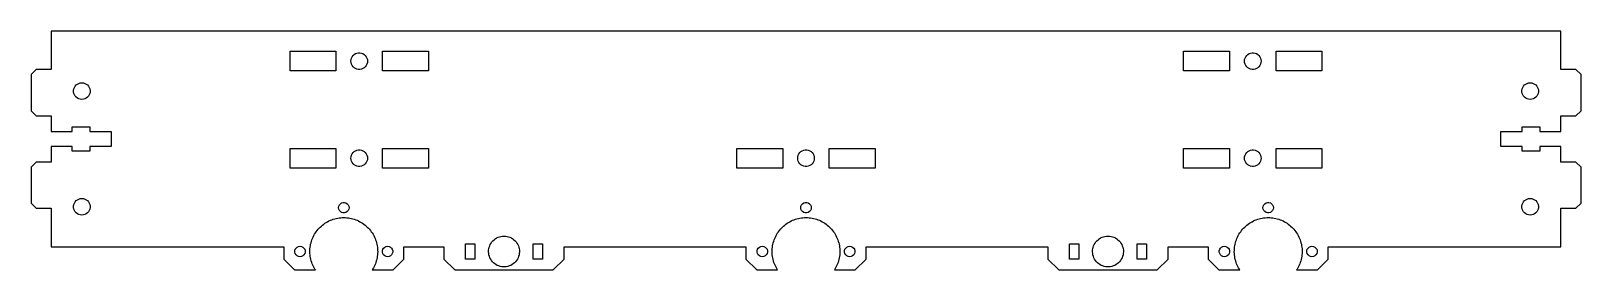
# Model space of a CAD drawing. Header units: metres. Extents: x -252 to 252, y -68 to 10.
import ezdxf

# ---------------------------------------------------------------- set-up
doc = ezdxf.new("R2010")
doc.units = ezdxf.units.M

msp = doc.modelspace()

# ---------------------------------------------------------------- linework, layer by layer
for p, q in [((245, 9.75), (-245, 9.75)), ((-245, 9.75), (-245, -2.75)), ((245, -2.75), (245, 9.75)), ((-167.45, -3.2), (-167.45, 3.2)), ((-167.45, 3.2), (-152.55, 3.2)), ((-152.55, 3.2), (-152.55, -3.2)), ((-147.7, 0), (-147.654, 0.49611)), ((-147.654, -0.49611), (-147.7, 0)), ((-147.654, 0.49611), (-147.518, 0.97534)), ((-147.518, 0.97534), (-147.296, 1.42136)), ((-147.296, 1.42136), (-146.995, 1.81897)), ((-146.995, 1.81897), (-146.627, 2.15463)), ((-146.627, 2.15463), (-146.203, 2.41693)), ((-146.203, 2.41693), (-145.739, 2.59692)), ((-145.739, 2.59692), (-145.249, 2.68848)), ((-145.249, 2.68848), (-144.751, 2.68848)), ((-144.751, 2.68848), (-144.261, 2.59692)), ((-144.261, 2.59692), (-143.797, 2.41693)), ((-143.797, 2.41693), (-143.373, 2.15463)), ((-143.373, 2.15463), (-143.005, 1.81897)), ((-143.005, 1.81897), (-142.704, 1.42136)), ((-142.704, 1.42136), (-142.482, 0.97534)), ((-142.482, 0.97534), (-142.346, 0.49611)), ((-142.346, 0.49611), (-142.3, 0)), ((-142.3, 0), (-142.346, -0.49611)), ((-137.45, -3.2), (-137.45, 3.2)), ((-137.45, 3.2), (-122.55, 3.2)), ((-122.55, 3.2), (-122.55, -3.2)), ((122.55, -3.2), (122.55, 3.2)), ((122.55, 3.2), (137.45, 3.2)), ((137.45, 3.2), (137.45, -3.2)), ((142.3, 0), (142.346, 0.49611)), ((142.346, -0.49611), (142.3, 0)), ((142.346, 0.49611), (142.482, 0.97534)), ((142.482, 0.97534), (142.704, 1.42136)), ((142.704, 1.42136), (143.005, 1.81897)), ((143.005, 1.81897), (143.373, 2.15463)), ((143.373, 2.15463), (143.797, 2.41693)), ((143.797, 2.41693), (144.261, 2.59692)), ((144.261, 2.59692), (144.751, 2.68848)), ((144.751, 2.68848), (145.249, 2.68848)), ((145.249, 2.68848), (145.739, 2.59692)), ((145.739, 2.59692), (146.203, 2.41693)), ((146.203, 2.41693), (146.627, 2.15463)), ((146.627, 2.15463), (146.995, 1.81897)), ((146.995, 1.81897), (147.296, 1.42136)), ((147.296, 1.42136), (147.518, 0.97534)), ((147.518, 0.97534), (147.654, 0.49611)), ((147.654, 0.49611), (147.7, 0)), ((147.7, 0), (147.654, -0.49611)), ((152.55, -3.2), (152.55, 3.2)), ((152.55, 3.2), (167.45, 3.2)), ((167.45, 3.2), (167.45, -3.2)), ((-249.875, -2.75), (-251.5, -4.375)), ((-251.5, -4.375), (-251.5, -16.125)), ((-245, -2.75), (-249.875, -2.75)), ((-152.55, -3.2), (-167.45, -3.2)), ((-147.518, -0.97534), (-147.654, -0.49611)), ((-147.296, -1.42136), (-147.518, -0.97534)), ((-146.995, -1.81897), (-147.296, -1.42136)), ((-146.627, -2.15463), (-146.995, -1.81897)), ((-146.203, -2.41693), (-146.627, -2.15463)), ((-145.739, -2.59692), (-146.203, -2.41693)), ((-145.249, -2.68848), (-145.739, -2.59692)), ((-144.751, -2.68848), (-145.249, -2.68848)), ((-144.261, -2.59692), (-144.751, -2.68848)), ((-143.797, -2.41693), (-144.261, -2.59692)), ((-143.373, -2.15463), (-143.797, -2.41693)), ((-143.005, -1.81897), (-143.373, -2.15463)), ((-142.704, -1.42136), (-143.005, -1.81897)), ((-142.482, -0.97534), (-142.704, -1.42136)), ((-142.346, -0.49611), (-142.482, -0.97534)), ((-122.55, -3.2), (-137.45, -3.2)), ((137.45, -3.2), (122.55, -3.2)), ((142.482, -0.97534), (142.346, -0.49611)), ((142.704, -1.42136), (142.482, -0.97534)), ((143.005, -1.81897), (142.704, -1.42136)), ((143.373, -2.15463), (143.005, -1.81897)), ((143.797, -2.41693), (143.373, -2.15463)), ((144.261, -2.59692), (143.797, -2.41693)), ((144.751, -2.68848), (144.261, -2.59692)), ((145.249, -2.68848), (144.751, -2.68848)), ((145.739, -2.59692), (145.249, -2.68848)), ((146.203, -2.41693), (145.739, -2.59692)), ((146.627, -2.15463), (146.203, -2.41693)), ((146.995, -1.81897), (146.627, -2.15463)), ((147.296, -1.42136), (146.995, -1.81897)), ((147.518, -0.97534), (147.296, -1.42136)), ((147.654, -0.49611), (147.518, -0.97534)), ((167.45, -3.2), (152.55, -3.2)), ((249.875, -2.75), (245, -2.75)), ((251.5, -4.375), (249.875, -2.75)), ((251.5, -16.125), (251.5, -4.375)), ((-237.688, -9.50087), (-237.597, -9.01111)), ((-237.688, -9.99911), (-237.688, -9.50087)), ((-237.597, -10.4889), (-237.688, -9.99911)), ((-237.597, -9.01111), (-237.417, -8.54649)), ((-237.417, -8.54649), (-237.155, -8.12288)), ((-237.155, -8.12288), (-236.819, -7.75467)), ((-236.819, -7.75467), (-236.421, -7.45441)), ((-236.421, -7.45441), (-235.975, -7.23232)), ((-235.975, -7.23232), (-235.496, -7.09596)), ((-235.496, -7.09596), (-235, -7.04999)), ((-235, -7.04999), (-234.504, -7.09596)), ((-234.504, -7.09596), (-234.025, -7.23232)), ((-234.025, -7.23232), (-233.579, -7.45441)), ((-233.579, -7.45441), (-233.181, -7.75467)), ((-233.181, -7.75467), (-232.845, -8.12288)), ((-232.845, -8.12288), (-232.583, -8.54649)), ((-232.583, -8.54649), (-232.403, -9.01111)), ((-232.403, -9.01111), (-232.312, -9.50087)), ((-232.312, -9.99911), (-232.403, -10.4889)), ((-232.312, -9.50087), (-232.312, -9.99911)), ((232.312, -9.50087), (232.403, -9.01111)), ((232.312, -9.99911), (232.312, -9.50087)), ((232.403, -10.4889), (232.312, -9.99911)), ((232.403, -9.01111), (232.583, -8.54649)), ((232.583, -8.54649), (232.845, -8.12288)), ((232.845, -8.12288), (233.181, -7.75467)), ((233.181, -7.75467), (233.579, -7.45441)), ((233.579, -7.45441), (234.025, -7.23232)), ((234.025, -7.23232), (234.504, -7.09596)), ((234.504, -7.09596), (235, -7.04999)), ((235, -7.04999), (235.496, -7.09596)), ((235.496, -7.09596), (235.975, -7.23232)), ((235.975, -7.23232), (236.421, -7.45441)), ((236.421, -7.45441), (236.819, -7.75467)), ((236.819, -7.75467), (237.155, -8.12288)), ((237.155, -8.12288), (237.417, -8.54649)), ((237.417, -8.54649), (237.597, -9.01111)), ((237.597, -9.01111), (237.688, -9.50087)), ((237.688, -9.99911), (237.597, -10.4889)), ((237.688, -9.50087), (237.688, -9.99911)), ((-237.417, -10.9535), (-237.597, -10.4889)), ((-237.155, -11.3771), (-237.417, -10.9535)), ((-236.819, -11.7453), (-237.155, -11.3771)), ((-236.421, -12.0456), (-236.819, -11.7453)), ((-235.975, -12.2677), (-236.421, -12.0456)), ((-235.496, -12.404), (-235.975, -12.2677)), ((-235, -12.45), (-235.496, -12.404)), ((-234.504, -12.404), (-235, -12.45)), ((-234.025, -12.2677), (-234.504, -12.404)), ((-233.579, -12.0456), (-234.025, -12.2677)), ((-233.181, -11.7453), (-233.579, -12.0456)), ((-232.845, -11.3771), (-233.181, -11.7453)), ((-232.583, -10.9535), (-232.845, -11.3771)), ((-232.403, -10.4889), (-232.583, -10.9535)), ((232.583, -10.9535), (232.403, -10.4889)), ((232.845, -11.3771), (232.583, -10.9535)), ((233.181, -11.7453), (232.845, -11.3771)), ((233.579, -12.0456), (233.181, -11.7453)), ((234.025, -12.2677), (233.579, -12.0456)), ((234.504, -12.404), (234.025, -12.2677)), ((235, -12.45), (234.504, -12.404)), ((235.496, -12.404), (235, -12.45)), ((235.975, -12.2677), (235.496, -12.404)), ((236.421, -12.0456), (235.975, -12.2677)), ((236.819, -11.7453), (236.421, -12.0456)), ((237.155, -11.3771), (236.819, -11.7453)), ((237.417, -10.9535), (237.155, -11.3771)), ((237.597, -10.4889), (237.417, -10.9535)), ((-251.5, -16.125), (-249.875, -17.75)), ((-249.875, -17.75), (-245, -17.75)), ((-245, -17.75), (-245, -22.85)), ((245, -22.85), (245, -17.75)), ((245, -17.75), (249.875, -17.75)), ((249.875, -17.75), (251.5, -16.125)), ((-245, -22.85), (-238.1, -22.85)), ((-238.1, -22.85), (-238.1, -21.3)), ((-238.1, -21.3), (-232.4, -21.3)), ((-232.4, -21.3), (-232.4, -22.85)), ((-232.4, -22.85), (-225.5, -22.85)), ((-225.5, -22.85), (-225.5, -27.65)), ((225.5, -27.65), (225.5, -22.85)), ((225.5, -22.85), (232.4, -22.85)), ((232.4, -22.85), (232.4, -21.3)), ((232.4, -21.3), (238.1, -21.3)), ((238.1, -21.3), (238.1, -22.85)), ((238.1, -22.85), (245, -22.85)), ((-238.1, -27.65), (-245, -27.65)), ((-245, -27.65), (-245, -32.75)), ((-238.1, -29.2), (-238.1, -27.65)), ((-232.4, -29.2), (-238.1, -29.2)), ((-225.5, -27.65), (-232.4, -27.65)), ((-232.4, -27.65), (-232.4, -29.2)), ((-167.45, -34.7), (-167.45, -28.3)), ((-167.45, -28.3), (-152.55, -28.3)), ((-152.55, -28.3), (-152.55, -34.7)), ((-147.518, -30.5246), (-147.296, -30.0786)), ((-147.296, -30.0786), (-146.995, -29.681)), ((-146.995, -29.681), (-146.627, -29.3454)), ((-146.627, -29.3454), (-146.203, -29.0831)), ((-146.203, -29.0831), (-145.739, -28.9031)), ((-145.739, -28.9031), (-145.249, -28.8115)), ((-145.249, -28.8115), (-144.751, -28.8115)), ((-144.751, -28.8115), (-144.261, -28.9031)), ((-144.261, -28.9031), (-143.797, -29.0831)), ((-143.797, -29.0831), (-143.373, -29.3454)), ((-143.373, -29.3454), (-143.005, -29.681)), ((-143.005, -29.681), (-142.704, -30.0786)), ((-142.704, -30.0786), (-142.482, -30.5246)), ((-137.45, -34.7), (-137.45, -28.3)), ((-137.45, -28.3), (-122.55, -28.3)), ((-122.55, -28.3), (-122.55, -34.7)), ((-22.45, -34.7), (-22.45, -28.3)), ((-22.45, -28.3), (-7.54999, -28.3)), ((-7.54999, -28.3), (-7.54999, -34.7)), ((-2.51767, -30.5246), (-2.29558, -30.0786)), ((-2.29558, -30.0786), (-1.99532, -29.681)), ((-1.99532, -29.681), (-1.62711, -29.3454)), ((-1.62711, -29.3454), (-1.20349, -29.0831)), ((-1.20349, -29.0831), (-0.73888, -28.9031)), ((-0.73888, -28.9031), (-0.24912, -28.8115)), ((-0.24912, -28.8115), (0.24912, -28.8115)), ((0.24912, -28.8115), (0.73888, -28.9031)), ((0.73888, -28.9031), (1.20349, -29.0831)), ((1.20349, -29.0831), (1.62711, -29.3454)), ((1.62711, -29.3454), (1.99532, -29.681)), ((1.99532, -29.681), (2.29558, -30.0786)), ((2.29558, -30.0786), (2.51767, -30.5246)), ((7.54999, -34.7), (7.54999, -28.3)), ((7.54999, -28.3), (22.45, -28.3)), ((22.45, -28.3), (22.45, -34.7)), ((122.55, -34.7), (122.55, -28.3)), ((122.55, -28.3), (137.45, -28.3)), ((137.45, -28.3), (137.45, -34.7)), ((142.482, -30.5246), (142.704, -30.0786)), ((142.704, -30.0786), (143.005, -29.681)), ((143.005, -29.681), (143.373, -29.3454)), ((143.373, -29.3454), (143.797, -29.0831)), ((143.797, -29.0831), (144.261, -28.9031)), ((144.261, -28.9031), (144.751, -28.8115)), ((144.751, -28.8115), (145.249, -28.8115)), ((145.249, -28.8115), (145.739, -28.9031)), ((145.739, -28.9031), (146.203, -29.0831)), ((146.203, -29.0831), (146.627, -29.3454)), ((146.627, -29.3454), (146.995, -29.681)), ((146.995, -29.681), (147.296, -30.0786)), ((147.296, -30.0786), (147.518, -30.5246)), ((152.55, -34.7), (152.55, -28.3)), ((152.55, -28.3), (167.45, -28.3)), ((167.45, -28.3), (167.45, -34.7)), ((232.4, -27.65), (225.5, -27.65)), ((232.4, -29.2), (232.4, -27.65)), ((238.1, -29.2), (232.4, -29.2)), ((245, -27.65), (238.1, -27.65)), ((238.1, -27.65), (238.1, -29.2)), ((245, -32.75), (245, -27.65)), ((-249.875, -32.75), (-251.5, -34.375)), ((-251.5, -34.375), (-251.5, -46.125)), ((-245, -32.75), (-249.875, -32.75)), ((-152.55, -34.7), (-167.45, -34.7)), ((-147.7, -31.5), (-147.654, -31.0039)), ((-147.654, -31.9961), (-147.7, -31.5)), ((-147.654, -31.0039), (-147.518, -30.5246)), ((-147.518, -32.4753), (-147.654, -31.9961)), ((-147.296, -32.9214), (-147.518, -32.4753)), ((-146.995, -33.319), (-147.296, -32.9214)), ((-146.627, -33.6546), (-146.995, -33.319)), ((-146.203, -33.9169), (-146.627, -33.6546)), ((-145.739, -34.0969), (-146.203, -33.9169)), ((-145.249, -34.1885), (-145.739, -34.0969)), ((-144.751, -34.1885), (-145.249, -34.1885)), ((-144.261, -34.0969), (-144.751, -34.1885)), ((-143.797, -33.9169), (-144.261, -34.0969)), ((-143.373, -33.6546), (-143.797, -33.9169)), ((-143.005, -33.319), (-143.373, -33.6546)), ((-142.704, -32.9214), (-143.005, -33.319)), ((-142.482, -32.4753), (-142.704, -32.9214)), ((-142.482, -30.5246), (-142.346, -31.0039)), ((-142.346, -31.9961), (-142.482, -32.4753)), ((-142.346, -31.0039), (-142.3, -31.5)), ((-142.3, -31.5), (-142.346, -31.9961)), ((-122.55, -34.7), (-137.45, -34.7)), ((-7.54999, -34.7), (-22.45, -34.7)), ((-2.7, -31.5), (-2.65402, -31.0039)), ((-2.65402, -31.9961), (-2.7, -31.5)), ((-2.65402, -31.0039), (-2.51767, -30.5246)), ((-2.51767, -32.4753), (-2.65402, -31.9961)), ((-2.29558, -32.9214), (-2.51767, -32.4753)), ((-1.99532, -33.319), (-2.29558, -32.9214)), ((-1.62711, -33.6546), (-1.99532, -33.319)), ((-1.20349, -33.9169), (-1.62711, -33.6546)), ((-0.73888, -34.0969), (-1.20349, -33.9169)), ((-0.24912, -34.1885), (-0.73888, -34.0969)), ((0.24912, -34.1885), (-0.24912, -34.1885)), ((0.73888, -34.0969), (0.24912, -34.1885)), ((1.20349, -33.9169), (0.73888, -34.0969)), ((1.62711, -33.6546), (1.20349, -33.9169)), ((1.99532, -33.319), (1.62711, -33.6546)), ((2.29558, -32.9214), (1.99532, -33.319)), ((2.51767, -32.4753), (2.29558, -32.9214)), ((2.51767, -30.5246), (2.65402, -31.0039)), ((2.65402, -31.9961), (2.51767, -32.4753)), ((2.65402, -31.0039), (2.7, -31.5)), ((2.7, -31.5), (2.65402, -31.9961)), ((22.45, -34.7), (7.54999, -34.7)), ((137.45, -34.7), (122.55, -34.7)), ((142.3, -31.5), (142.346, -31.0039)), ((142.346, -31.9961), (142.3, -31.5)), ((142.346, -31.0039), (142.482, -30.5246)), ((142.482, -32.4753), (142.346, -31.9961)), ((142.704, -32.9214), (142.482, -32.4753)), ((143.005, -33.319), (142.704, -32.9214)), ((143.373, -33.6546), (143.005, -33.319)), ((143.797, -33.9169), (143.373, -33.6546)), ((144.261, -34.0969), (143.797, -33.9169)), ((144.751, -34.1885), (144.261, -34.0969)), ((145.249, -34.1885), (144.751, -34.1885)), ((145.739, -34.0969), (145.249, -34.1885)), ((146.203, -33.9169), (145.739, -34.0969)), ((146.627, -33.6546), (146.203, -33.9169)), ((146.995, -33.319), (146.627, -33.6546)), ((147.296, -32.9214), (146.995, -33.319)), ((147.518, -32.4753), (147.296, -32.9214)), ((147.518, -30.5246), (147.654, -31.0039)), ((147.654, -31.9961), (147.518, -32.4753)), ((147.654, -31.0039), (147.7, -31.5)), ((147.7, -31.5), (147.654, -31.9961)), ((167.45, -34.7), (152.55, -34.7)), ((249.875, -32.75), (245, -32.75)), ((251.5, -34.375), (249.875, -32.75)), ((251.5, -46.125), (251.5, -34.375)), ((-237.155, -45.6229), (-236.819, -45.2547)), ((-236.819, -45.2547), (-236.421, -44.9544)), ((-236.421, -44.9544), (-235.975, -44.7323)), ((-235.975, -44.7323), (-235.496, -44.596)), ((-235.496, -44.596), (-235, -44.55)), ((-235, -44.55), (-234.504, -44.596)), ((-234.504, -44.596), (-234.025, -44.7323)), ((-234.025, -44.7323), (-233.579, -44.9544)), ((-233.579, -44.9544), (-233.181, -45.2547)), ((-233.181, -45.2547), (-232.845, -45.6229)), ((232.845, -45.6229), (233.181, -45.2547)), ((233.181, -45.2547), (233.579, -44.9544)), ((233.579, -44.9544), (234.025, -44.7323)), ((234.025, -44.7323), (234.504, -44.596)), ((234.504, -44.596), (235, -44.55)), ((235, -44.55), (235.496, -44.596)), ((235.496, -44.596), (235.975, -44.7323)), ((235.975, -44.7323), (236.421, -44.9544)), ((236.421, -44.9544), (236.819, -45.2547)), ((236.819, -45.2547), (237.155, -45.6229)), ((-251.5, -46.125), (-249.875, -47.75)), ((-249.875, -47.75), (-245, -47.75)), ((-245, -47.75), (-245, -60.25)), ((-237.688, -47.0009), (-237.597, -46.5111)), ((-237.688, -47.4991), (-237.688, -47.0009)), ((-237.597, -47.9889), (-237.688, -47.4991)), ((-237.597, -46.5111), (-237.417, -46.0465)), ((-237.417, -48.4535), (-237.597, -47.9889)), ((-237.417, -46.0465), (-237.155, -45.6229)), ((-237.155, -48.8771), (-237.417, -48.4535)), ((-236.819, -49.2453), (-237.155, -48.8771)), ((-236.421, -49.5456), (-236.819, -49.2453)), ((-235.975, -49.7677), (-236.421, -49.5456)), ((-235.496, -49.904), (-235.975, -49.7677)), ((-235, -49.95), (-235.496, -49.904)), ((-234.504, -49.904), (-235, -49.95)), ((-234.025, -49.7677), (-234.504, -49.904)), ((-233.579, -49.5456), (-234.025, -49.7677)), ((-233.181, -49.2453), (-233.579, -49.5456)), ((-232.845, -48.8771), (-233.181, -49.2453)), ((-232.845, -45.6229), (-232.583, -46.0465)), ((-232.583, -48.4535), (-232.845, -48.8771)), ((-232.583, -46.0465), (-232.403, -46.5111)), ((-232.403, -47.9889), (-232.583, -48.4535)), ((-232.403, -46.5111), (-232.312, -47.0009)), ((-232.312, -47.4991), (-232.403, -47.9889)), ((-232.312, -47.0009), (-232.312, -47.4991)), ((-151.7, -47.55), (-151.631, -47.071)), ((-151.631, -48.0289), (-151.7, -47.55)), ((-151.631, -47.071), (-151.43, -46.6309)), ((-151.43, -48.4691), (-151.631, -48.0289)), ((-151.43, -46.6309), (-151.113, -46.2652)), ((-151.113, -48.8348), (-151.43, -48.4691)), ((-151.113, -46.2652), (-150.706, -46.0036)), ((-150.706, -49.0964), (-151.113, -48.8348)), ((-150.706, -46.0036), (-150.242, -45.8673)), ((-150.242, -49.2327), (-150.706, -49.0964)), ((-150.242, -45.8673), (-149.758, -45.8673)), ((-149.758, -49.2327), (-150.242, -49.2327)), ((-149.758, -45.8673), (-149.294, -46.0036)), ((-149.294, -49.0964), (-149.758, -49.2327)), ((-149.294, -46.0036), (-148.887, -46.2652)), ((-148.887, -48.8348), (-149.294, -49.0964)), ((-148.887, -46.2652), (-148.57, -46.6309)), ((-148.57, -48.4691), (-148.887, -48.8348)), ((-148.57, -46.6309), (-148.369, -47.071)), ((-148.369, -48.0289), (-148.57, -48.4691)), ((-148.369, -47.071), (-148.3, -47.55)), ((-148.3, -47.55), (-148.369, -48.0289)), ((-1.7, -47.55), (-1.63113, -47.071)), ((-1.63113, -48.0289), (-1.7, -47.55)), ((-1.63113, -47.071), (-1.43013, -46.6309)), ((-1.43013, -48.4691), (-1.63113, -48.0289)), ((-1.43013, -46.6309), (-1.11325, -46.2652)), ((-1.11325, -48.8348), (-1.43013, -48.4691)), ((-1.11325, -46.2652), (-0.70619, -46.0036)), ((-0.70619, -49.0964), (-1.11325, -48.8348)), ((-0.70619, -46.0036), (-0.24193, -45.8673)), ((-0.24193, -49.2327), (-0.70619, -49.0964)), ((-0.24193, -45.8673), (0.24193, -45.8673)), ((0.24193, -49.2327), (-0.24193, -49.2327)), ((0.24193, -45.8673), (0.70619, -46.0036)), ((0.70619, -49.0964), (0.24193, -49.2327)), ((0.70619, -46.0036), (1.11325, -46.2652)), ((1.11325, -48.8348), (0.70619, -49.0964)), ((1.11325, -46.2652), (1.43013, -46.6309)), ((1.43013, -48.4691), (1.11325, -48.8348)), ((1.43013, -46.6309), (1.63113, -47.071)), ((1.63113, -48.0289), (1.43013, -48.4691)), ((1.63113, -47.071), (1.7, -47.55)), ((1.7, -47.55), (1.63113, -48.0289)), ((148.3, -47.55), (148.369, -47.071)), ((148.369, -48.0289), (148.3, -47.55)), ((148.369, -47.071), (148.57, -46.6309)), ((148.57, -48.4691), (148.369, -48.0289)), ((148.57, -46.6309), (148.887, -46.2652)), ((148.887, -48.8348), (148.57, -48.4691)), ((148.887, -46.2652), (149.294, -46.0036)), ((149.294, -49.0964), (148.887, -48.8348)), ((149.294, -46.0036), (149.758, -45.8673)), ((149.758, -49.2327), (149.294, -49.0964)), ((149.758, -45.8673), (150.242, -45.8673)), ((150.242, -49.2327), (149.758, -49.2327)), ((150.242, -45.8673), (150.706, -46.0036)), ((150.706, -49.0964), (150.242, -49.2327)), ((150.706, -46.0036), (151.113, -46.2652)), ((151.113, -48.8348), (150.706, -49.0964)), ((151.113, -46.2652), (151.43, -46.6309)), ((151.43, -48.4691), (151.113, -48.8348)), ((151.43, -46.6309), (151.631, -47.071)), ((151.631, -48.0289), (151.43, -48.4691)), ((151.631, -47.071), (151.7, -47.55)), ((151.7, -47.55), (151.631, -48.0289)), ((232.312, -47.0009), (232.403, -46.5111)), ((232.312, -47.4991), (232.312, -47.0009)), ((232.403, -47.9889), (232.312, -47.4991)), ((232.403, -46.5111), (232.583, -46.0465)), ((232.583, -48.4535), (232.403, -47.9889)), ((232.583, -46.0465), (232.845, -45.6229)), ((232.845, -48.8771), (232.583, -48.4535)), ((233.181, -49.2453), (232.845, -48.8771)), ((233.579, -49.5456), (233.181, -49.2453)), ((234.025, -49.7677), (233.579, -49.5456)), ((234.504, -49.904), (234.025, -49.7677)), ((235, -49.95), (234.504, -49.904)), ((235.496, -49.904), (235, -49.95)), ((235.975, -49.7677), (235.496, -49.904)), ((236.421, -49.5456), (235.975, -49.7677)), ((236.819, -49.2453), (236.421, -49.5456)), ((237.155, -48.8771), (236.819, -49.2453)), ((237.155, -45.6229), (237.417, -46.0465)), ((237.417, -48.4535), (237.155, -48.8771)), ((237.417, -46.0465), (237.597, -46.5111)), ((237.597, -47.9889), (237.417, -48.4535)), ((237.597, -46.5111), (237.688, -47.0009)), ((237.688, -47.4991), (237.597, -47.9889)), ((237.688, -47.0009), (237.688, -47.4991)), ((245, -60.25), (245, -47.75)), ((245, -47.75), (249.875, -47.75)), ((249.875, -47.75), (251.5, -46.125)), ((-158.943, -55.3448), (-158.644, -54.9473)), ((-158.644, -54.9473), (-158.328, -54.5636)), ((-158.328, -54.5636), (-157.995, -54.1946)), ((-157.995, -54.1946), (-157.645, -53.8411)), ((-157.645, -53.8411), (-157.28, -53.5037)), ((-157.28, -53.5037), (-156.9, -53.1832)), ((-156.9, -53.1832), (-156.506, -52.8801)), ((-156.506, -52.8801), (-156.098, -52.5952)), ((-156.098, -52.5952), (-155.678, -52.329)), ((-155.678, -52.329), (-155.247, -52.082)), ((-155.247, -52.082), (-154.805, -51.8548)), ((-154.805, -51.8548), (-154.353, -51.6478)), ((-154.353, -51.6478), (-153.892, -51.4614)), ((-153.892, -51.4614), (-153.423, -51.2961)), ((-153.423, -51.2961), (-152.947, -51.1521)), ((-152.947, -51.1521), (-152.465, -51.0298)), ((-152.465, -51.0298), (-151.978, -50.9293)), ((-151.978, -50.9293), (-151.487, -50.851)), ((-151.487, -50.851), (-150.993, -50.7949)), ((-150.993, -50.7949), (-150.497, -50.7612)), ((-150.497, -50.7612), (-150, -50.75)), ((-150, -50.75), (-149.503, -50.7612)), ((-149.503, -50.7612), (-149.007, -50.7949)), ((-149.007, -50.7949), (-148.513, -50.851)), ((-148.513, -50.851), (-148.022, -50.9293)), ((-148.022, -50.9293), (-147.535, -51.0298)), ((-147.535, -51.0298), (-147.053, -51.1521)), ((-147.053, -51.1521), (-146.577, -51.2961)), ((-146.577, -51.2961), (-146.108, -51.4614)), ((-146.108, -51.4614), (-145.647, -51.6478)), ((-145.647, -51.6478), (-145.195, -51.8548)), ((-145.195, -51.8548), (-144.753, -52.082)), ((-144.753, -52.082), (-144.322, -52.329)), ((-144.322, -52.329), (-143.902, -52.5952)), ((-143.902, -52.5952), (-143.494, -52.8801)), ((-143.494, -52.8801), (-143.1, -53.1832)), ((-143.1, -53.1832), (-142.72, -53.5037)), ((-142.72, -53.5037), (-142.355, -53.8411)), ((-142.355, -53.8411), (-142.005, -54.1946)), ((-142.005, -54.1946), (-141.672, -54.5636)), ((-141.672, -54.5636), (-141.356, -54.9473)), ((-141.356, -54.9473), (-141.057, -55.3448)), ((-8.94281, -55.3448), (-8.64424, -54.9473)), ((-8.64424, -54.9473), (-8.32802, -54.5636)), ((-8.32802, -54.5636), (-7.99478, -54.1946)), ((-7.99478, -54.1946), (-7.6452, -53.8411)), ((-7.6452, -53.8411), (-7.28001, -53.5037)), ((-7.28001, -53.5037), (-6.89995, -53.1832)), ((-6.89995, -53.1832), (-6.5058, -52.8801)), ((-6.5058, -52.8801), (-6.09834, -52.5952)), ((-6.09834, -52.5952), (-5.67844, -52.329)), ((-5.67844, -52.329), (-5.24692, -52.082)), ((-5.24692, -52.082), (-4.80469, -51.8548)), ((-4.80469, -51.8548), (-4.35265, -51.6478)), ((-4.35265, -51.6478), (-3.89171, -51.4614)), ((-3.89171, -51.4614), (-3.42282, -51.2961)), ((-3.42282, -51.2961), (-2.94693, -51.1521)), ((-2.94693, -51.1521), (-2.46503, -51.0298)), ((-2.46503, -51.0298), (-1.97809, -50.9293)), ((-1.97809, -50.9293), (-1.48712, -50.851)), ((-1.48712, -50.851), (-0.9931, -50.7949)), ((-0.9931, -50.7949), (-0.49706, -50.7612)), ((-0.49706, -50.7612), (0, -50.75)), ((0, -50.75), (0.49706, -50.7612)), ((0.49706, -50.7612), (0.9931, -50.7949)), ((0.9931, -50.7949), (1.48712, -50.851)), ((1.48712, -50.851), (1.97809, -50.9293)), ((1.97809, -50.9293), (2.46503, -51.0298)), ((2.46503, -51.0298), (2.94693, -51.1521)), ((2.94693, -51.1521), (3.42282, -51.2961)), ((3.42282, -51.2961), (3.89171, -51.4614)), ((3.89171, -51.4614), (4.35265, -51.6478)), ((4.35265, -51.6478), (4.80469, -51.8548)), ((4.80469, -51.8548), (5.24692, -52.082)), ((5.24692, -52.082), (5.67844, -52.329)), ((5.67844, -52.329), (6.09834, -52.5952)), ((6.09834, -52.5952), (6.5058, -52.8801)), ((6.5058, -52.8801), (6.89995, -53.1832)), ((6.89995, -53.1832), (7.28001, -53.5037)), ((7.28001, -53.5037), (7.6452, -53.8411)), ((7.6452, -53.8411), (7.99478, -54.1946)), ((7.99478, -54.1946), (8.32802, -54.5636)), ((8.32802, -54.5636), (8.64424, -54.9473)), ((8.64424, -54.9473), (8.94281, -55.3448)), ((141.057, -55.3448), (141.356, -54.9473)), ((141.356, -54.9473), (141.672, -54.5636)), ((141.672, -54.5636), (142.005, -54.1946)), ((142.005, -54.1946), (142.355, -53.8411)), ((142.355, -53.8411), (142.72, -53.5037)), ((142.72, -53.5037), (143.1, -53.1832)), ((143.1, -53.1832), (143.494, -52.8801)), ((143.494, -52.8801), (143.902, -52.5952)), ((143.902, -52.5952), (144.322, -52.329)), ((144.322, -52.329), (144.753, -52.082)), ((144.753, -52.082), (145.195, -51.8548)), ((145.195, -51.8548), (145.647, -51.6478)), ((145.647, -51.6478), (146.108, -51.4614)), ((146.108, -51.4614), (146.577, -51.2961)), ((146.577, -51.2961), (147.053, -51.1521)), ((147.053, -51.1521), (147.535, -51.0298)), ((147.535, -51.0298), (148.022, -50.9293)), ((148.022, -50.9293), (148.513, -50.851)), ((148.513, -50.851), (149.007, -50.7949)), ((149.007, -50.7949), (149.503, -50.7612)), ((149.503, -50.7612), (150, -50.75)), ((150, -50.75), (150.497, -50.7612)), ((150.497, -50.7612), (150.993, -50.7949)), ((150.993, -50.7949), (151.487, -50.851)), ((151.487, -50.851), (151.978, -50.9293)), ((151.978, -50.9293), (152.465, -51.0298)), ((152.465, -51.0298), (152.947, -51.1521)), ((152.947, -51.1521), (153.423, -51.2961)), ((153.423, -51.2961), (153.892, -51.4614)), ((153.892, -51.4614), (154.353, -51.6478)), ((154.353, -51.6478), (154.805, -51.8548)), ((154.805, -51.8548), (155.247, -52.082)), ((155.247, -52.082), (155.678, -52.329)), ((155.678, -52.329), (156.098, -52.5952)), ((156.098, -52.5952), (156.506, -52.8801)), ((156.506, -52.8801), (156.9, -53.1832)), ((156.9, -53.1832), (157.28, -53.5037)), ((157.28, -53.5037), (157.645, -53.8411)), ((157.645, -53.8411), (157.995, -54.1946)), ((157.995, -54.1946), (158.328, -54.5636)), ((158.328, -54.5636), (158.644, -54.9473)), ((158.644, -54.9473), (158.943, -55.3448)), ((-245, -60.25), (-169.5, -60.25)), ((-169.5, -60.25), (-169.5, -64.2353)), ((-165.485, -60.6367), (-165.119, -60.3199)), ((-165.119, -60.3199), (-164.679, -60.1189)), ((-164.679, -60.1189), (-164.2, -60.05)), ((-164.2, -60.05), (-163.721, -60.1189)), ((-163.721, -60.1189), (-163.281, -60.3199)), ((-163.281, -60.3199), (-162.915, -60.6367)), ((-160.915, -60.3861), (-160.842, -59.8943)), ((-160.842, -59.8943), (-160.747, -59.4062)), ((-160.747, -59.4062), (-160.631, -58.923)), ((-160.631, -58.923), (-160.492, -58.4455)), ((-160.492, -58.4455), (-160.332, -57.9748)), ((-160.332, -57.9748), (-160.151, -57.5118)), ((-160.151, -57.5118), (-159.949, -57.0574)), ((-159.949, -57.0574), (-159.727, -56.6127)), ((-159.727, -56.6127), (-159.485, -56.1784)), ((-159.485, -56.1784), (-159.223, -55.7555)), ((-159.223, -55.7555), (-158.943, -55.3448)), ((-141.057, -55.3448), (-140.777, -55.7555)), ((-140.777, -55.7555), (-140.515, -56.1784)), ((-140.515, -56.1784), (-140.273, -56.6127)), ((-140.273, -56.6127), (-140.051, -57.0574)), ((-140.051, -57.0574), (-139.849, -57.5118)), ((-139.849, -57.5118), (-139.668, -57.9748)), ((-139.668, -57.9748), (-139.508, -58.4455)), ((-139.508, -58.4455), (-139.369, -58.923)), ((-139.369, -58.923), (-139.253, -59.4062)), ((-139.253, -59.4062), (-139.158, -59.8943)), ((-139.158, -59.8943), (-139.085, -60.3861)), ((-137.085, -60.6367), (-136.719, -60.3199)), ((-136.719, -60.3199), (-136.279, -60.1189)), ((-136.279, -60.1189), (-135.8, -60.05)), ((-135.8, -60.05), (-135.321, -60.1189)), ((-135.321, -60.1189), (-134.881, -60.3199)), ((-134.881, -60.3199), (-134.515, -60.6367)), ((-130.5, -64.2353), (-130.5, -60.25)), ((-130.5, -60.25), (-117.5, -60.25)), ((-117.5, -60.25), (-117.5, -64.2353)), ((-110.5, -64.25), (-110.5, -59.25)), ((-110.5, -59.25), (-107.5, -59.25)), ((-107.5, -59.25), (-107.5, -64.25)), ((-102.813, -60.3958), (-102.654, -59.9233)), ((-102.654, -59.9233), (-102.449, -59.4689)), ((-102.449, -59.4689), (-102.2, -59.0373)), ((-102.2, -59.0373), (-101.909, -58.6326)), ((-101.909, -58.6326), (-101.579, -58.2588)), ((-101.579, -58.2588), (-101.214, -57.9198)), ((-101.214, -57.9198), (-100.817, -57.6188)), ((-100.817, -57.6188), (-100.391, -57.3589)), ((-100.391, -57.3589), (-99.9422, -57.1426)), ((-99.9422, -57.1426), (-99.4738, -56.9721)), ((-99.4738, -56.9721), (-98.9907, -56.8491)), ((-98.9907, -56.8491), (-98.4978, -56.7748)), ((-98.4978, -56.7748), (-98, -56.75)), ((-98, -56.75), (-97.5022, -56.7748)), ((-97.5022, -56.7748), (-97.0093, -56.8491)), ((-97.0093, -56.8491), (-96.5262, -56.9721)), ((-96.5262, -56.9721), (-96.0578, -57.1426)), ((-96.0578, -57.1426), (-95.6087, -57.3589)), ((-95.6087, -57.3589), (-95.1834, -57.6188)), ((-95.1834, -57.6188), (-94.7861, -57.9198)), ((-94.7861, -57.9198), (-94.4207, -58.2588)), ((-94.4207, -58.2588), (-94.0908, -58.6326)), ((-94.0908, -58.6326), (-93.7999, -59.0373)), ((-93.7999, -59.0373), (-93.5506, -59.4689)), ((-93.5506, -59.4689), (-93.3456, -59.9233)), ((-93.3456, -59.9233), (-93.1869, -60.3958)), ((-88.5, -64.25), (-88.5, -59.25)), ((-88.5, -59.25), (-85.5, -59.25)), ((-85.5, -59.25), (-85.5, -64.25)), ((-78.5, -64.2353), (-78.5, -60.25)), ((-78.5, -60.25), (-19.5, -60.25)), ((-19.5, -60.25), (-19.5, -64.2353)), ((-15.4848, -60.6367), (-15.1191, -60.3199)), ((-15.1191, -60.3199), (-14.6789, -60.1189)), ((-14.6789, -60.1189), (-14.2, -60.05)), ((-14.2, -60.05), (-13.7211, -60.1189)), ((-13.7211, -60.1189), (-13.2809, -60.3199)), ((-13.2809, -60.3199), (-12.9152, -60.6367)), ((-10.9151, -60.3861), (-10.8423, -59.8943)), ((-10.8423, -59.8943), (-10.7474, -59.4062)), ((-10.7474, -59.4062), (-10.6305, -58.923)), ((-10.6305, -58.923), (-10.4919, -58.4455)), ((-10.4919, -58.4455), (-10.3319, -57.9748)), ((-10.3319, -57.9748), (-10.1507, -57.5118)), ((-10.1507, -57.5118), (-9.94885, -57.0574)), ((-9.94885, -57.0574), (-9.72664, -56.6127)), ((-9.72664, -56.6127), (-9.48457, -56.1784)), ((-9.48457, -56.1784), (-9.22311, -55.7555)), ((-9.22311, -55.7555), (-8.94281, -55.3448)), ((8.94281, -55.3448), (9.22311, -55.7555)), ((9.22311, -55.7555), (9.48457, -56.1784)), ((9.48457, -56.1784), (9.72664, -56.6127)), ((9.72664, -56.6127), (9.94885, -57.0574)), ((9.94885, -57.0574), (10.1507, -57.5118)), ((10.1507, -57.5118), (10.3319, -57.9748)), ((10.3319, -57.9748), (10.4919, -58.4455)), ((10.4919, -58.4455), (10.6305, -58.923)), ((10.6305, -58.923), (10.7474, -59.4062)), ((10.7474, -59.4062), (10.8423, -59.8943)), ((10.8423, -59.8943), (10.9151, -60.3861)), ((12.9152, -60.6367), (13.2809, -60.3199)), ((13.2809, -60.3199), (13.7211, -60.1189)), ((13.7211, -60.1189), (14.2, -60.05)), ((14.2, -60.05), (14.6789, -60.1189)), ((14.6789, -60.1189), (15.1191, -60.3199)), ((15.1191, -60.3199), (15.4848, -60.6367)), ((19.5, -64.2353), (19.5, -60.25)), ((19.5, -60.25), (78.5, -60.25)), ((78.5, -60.25), (78.5, -64.2353)), ((85.5, -64.25), (85.5, -59.25)), ((85.5, -59.25), (88.5, -59.25)), ((88.5, -59.25), (88.5, -64.25)), ((93.1869, -60.3958), (93.3456, -59.9233)), ((93.3456, -59.9233), (93.5506, -59.4689)), ((93.5506, -59.4689), (93.7999, -59.0373)), ((93.7999, -59.0373), (94.0908, -58.6326)), ((94.0908, -58.6326), (94.4207, -58.2588)), ((94.4207, -58.2588), (94.7861, -57.9198)), ((94.7861, -57.9198), (95.1834, -57.6188)), ((95.1834, -57.6188), (95.6087, -57.3589)), ((95.6087, -57.3589), (96.0578, -57.1426)), ((96.0578, -57.1426), (96.5262, -56.9721)), ((96.5262, -56.9721), (97.0093, -56.8491)), ((97.0093, -56.8491), (97.5022, -56.7748)), ((97.5022, -56.7748), (98, -56.75)), ((98, -56.75), (98.4978, -56.7748)), ((98.4978, -56.7748), (98.9907, -56.8491)), ((98.9907, -56.8491), (99.4738, -56.9721)), ((99.4738, -56.9721), (99.9422, -57.1426)), ((99.9422, -57.1426), (100.391, -57.3589)), ((100.391, -57.3589), (100.817, -57.6188)), ((100.817, -57.6188), (101.214, -57.9198)), ((101.214, -57.9198), (101.579, -58.2588)), ((101.579, -58.2588), (101.909, -58.6326)), ((101.909, -58.6326), (102.2, -59.0373)), ((102.2, -59.0373), (102.449, -59.4689)), ((102.449, -59.4689), (102.654, -59.9233)), ((102.654, -59.9233), (102.813, -60.3958)), ((107.5, -64.25), (107.5, -59.25)), ((107.5, -59.25), (110.5, -59.25)), ((110.5, -59.25), (110.5, -64.25)), ((117.5, -64.2353), (117.5, -60.25)), ((117.5, -60.25), (130.5, -60.25)), ((130.5, -60.25), (130.5, -64.2353)), ((134.515, -60.6367), (134.881, -60.3199)), ((134.881, -60.3199), (135.321, -60.1189)), ((135.321, -60.1189), (135.8, -60.05)), ((135.8, -60.05), (136.279, -60.1189)), ((136.279, -60.1189), (136.719, -60.3199)), ((136.719, -60.3199), (137.085, -60.6367)), ((139.085, -60.3861), (139.158, -59.8943)), ((139.158, -59.8943), (139.253, -59.4062)), ((139.253, -59.4062), (139.369, -58.923)), ((139.369, -58.923), (139.508, -58.4455)), ((139.508, -58.4455), (139.668, -57.9748)), ((139.668, -57.9748), (139.849, -57.5118)), ((139.849, -57.5118), (140.051, -57.0574)), ((140.051, -57.0574), (140.273, -56.6127)), ((140.273, -56.6127), (140.515, -56.1784)), ((140.515, -56.1784), (140.777, -55.7555)), ((140.777, -55.7555), (141.057, -55.3448)), ((158.943, -55.3448), (159.223, -55.7555)), ((159.223, -55.7555), (159.485, -56.1784)), ((159.485, -56.1784), (159.727, -56.6127)), ((159.727, -56.6127), (159.949, -57.0574)), ((159.949, -57.0574), (160.151, -57.5118)), ((160.151, -57.5118), (160.332, -57.9748)), ((160.332, -57.9748), (160.492, -58.4455)), ((160.492, -58.4455), (160.631, -58.923)), ((160.631, -58.923), (160.747, -59.4062)), ((160.747, -59.4062), (160.842, -59.8943)), ((160.842, -59.8943), (160.915, -60.3861)), ((162.915, -60.6367), (163.281, -60.3199)), ((163.281, -60.3199), (163.721, -60.1189)), ((163.721, -60.1189), (164.2, -60.05)), ((164.2, -60.05), (164.679, -60.1189)), ((164.679, -60.1189), (165.119, -60.3199)), ((165.119, -60.3199), (165.485, -60.6367)), ((169.5, -64.2353), (169.5, -60.25)), ((169.5, -60.25), (245, -60.25)), ((-169.5, -64.2353), (-165.985, -67.75)), ((-165.883, -61.5081), (-165.746, -61.0438)), ((-165.883, -61.9919), (-165.883, -61.5081)), ((-165.746, -62.4562), (-165.883, -61.9919)), ((-165.746, -61.0438), (-165.485, -60.6367)), ((-165.485, -62.8633), (-165.746, -62.4562)), ((-165.119, -63.1801), (-165.485, -62.8633)), ((-164.679, -63.3811), (-165.119, -63.1801)), ((-164.2, -63.45), (-164.679, -63.3811)), ((-163.721, -63.3811), (-164.2, -63.45)), ((-163.281, -63.1801), (-163.721, -63.3811)), ((-162.915, -62.8633), (-163.281, -63.1801)), ((-162.915, -60.6367), (-162.654, -61.0438)), ((-162.654, -62.4562), (-162.915, -62.8633)), ((-162.654, -61.0438), (-162.517, -61.5081)), ((-162.517, -61.9919), (-162.654, -62.4562)), ((-162.517, -61.5081), (-162.517, -61.9919)), ((-160.999, -61.8743), (-160.994, -61.3771)), ((-160.982, -62.3712), (-160.999, -61.8743)), ((-160.994, -61.3771), (-160.966, -60.8808)), ((-160.943, -62.8668), (-160.982, -62.3712)), ((-160.966, -60.8808), (-160.915, -60.3861)), ((-160.882, -63.3602), (-160.943, -62.8668)), ((-160.798, -63.8503), (-160.882, -63.3602)), ((-160.692, -64.336), (-160.798, -63.8503)), ((-160.564, -64.8165), (-160.692, -64.336)), ((-160.415, -65.2907), (-160.564, -64.8165)), ((-160.244, -65.7577), (-160.415, -65.2907)), ((-139.585, -65.2907), (-139.756, -65.7577)), ((-139.436, -64.8165), (-139.585, -65.2907)), ((-139.308, -64.336), (-139.436, -64.8165)), ((-139.202, -63.8503), (-139.308, -64.336)), ((-139.118, -63.3602), (-139.202, -63.8503)), ((-139.057, -62.8668), (-139.118, -63.3602)), ((-139.085, -60.3861), (-139.034, -60.8808)), ((-139.018, -62.3712), (-139.057, -62.8668)), ((-139.034, -60.8808), (-139.006, -61.3771)), ((-139.001, -61.8743), (-139.018, -62.3712)), ((-139.006, -61.3771), (-139.001, -61.8743)), ((-137.483, -61.5081), (-137.346, -61.0438)), ((-137.483, -61.9919), (-137.483, -61.5081)), ((-137.346, -62.4562), (-137.483, -61.9919)), ((-137.346, -61.0438), (-137.085, -60.6367)), ((-137.085, -62.8633), (-137.346, -62.4562)), ((-136.719, -63.1801), (-137.085, -62.8633)), ((-136.279, -63.3811), (-136.719, -63.1801)), ((-135.8, -63.45), (-136.279, -63.3811)), ((-135.321, -63.3811), (-135.8, -63.45)), ((-134.881, -63.1801), (-135.321, -63.3811)), ((-134.515, -62.8633), (-134.881, -63.1801)), ((-134.515, -60.6367), (-134.254, -61.0438)), ((-134.254, -62.4562), (-134.515, -62.8633)), ((-134.254, -61.0438), (-134.117, -61.5081)), ((-134.117, -61.9919), (-134.254, -62.4562)), ((-134.117, -61.5081), (-134.117, -61.9919)), ((-134.015, -67.75), (-130.5, -64.2353)), ((-117.5, -64.2353), (-113.985, -67.75)), ((-107.5, -64.25), (-110.5, -64.25)), ((-102.998, -61.8746), (-102.986, -61.3763)), ((-102.961, -62.3717), (-102.998, -61.8746)), ((-102.986, -61.3763), (-102.924, -60.8818)), ((-102.875, -62.8626), (-102.961, -62.3717)), ((-102.924, -60.8818), (-102.813, -60.3958)), ((-102.74, -63.3424), (-102.875, -62.8626)), ((-102.558, -63.8064), (-102.74, -63.3424)), ((-102.33, -64.25), (-102.558, -63.8064)), ((-102.06, -64.6687), (-102.33, -64.25)), ((-101.749, -65.0584), (-102.06, -64.6687)), ((-101.401, -65.4153), (-101.749, -65.0584)), ((-94.2511, -65.0584), (-94.5991, -65.4153)), ((-93.9403, -64.6687), (-94.2511, -65.0584)), ((-93.6699, -64.25), (-93.9403, -64.6687)), ((-93.4425, -63.8064), (-93.6699, -64.25)), ((-93.2604, -63.3424), (-93.4425, -63.8064)), ((-93.1254, -62.8626), (-93.2604, -63.3424)), ((-93.1869, -60.3958), (-93.076, -60.8818)), ((-93.0388, -62.3717), (-93.1254, -62.8626)), ((-93.076, -60.8818), (-93.014, -61.3763)), ((-93.0016, -61.8746), (-93.0388, -62.3717)), ((-93.014, -61.3763), (-93.0016, -61.8746)), ((-85.5, -64.25), (-88.5, -64.25)), ((-82.0147, -67.75), (-78.5, -64.2353)), ((-19.5, -64.2353), (-15.9853, -67.75)), ((-15.8827, -61.5081), (-15.7464, -61.0438)), ((-15.8827, -61.9919), (-15.8827, -61.5081)), ((-15.7464, -62.4562), (-15.8827, -61.9919)), ((-15.7464, -61.0438), (-15.4848, -60.6367)), ((-15.4848, -62.8633), (-15.7464, -62.4562)), ((-15.1191, -63.1801), (-15.4848, -62.8633)), ((-14.6789, -63.3811), (-15.1191, -63.1801)), ((-14.2, -63.45), (-14.6789, -63.3811)), ((-13.7211, -63.3811), (-14.2, -63.45)), ((-13.2809, -63.1801), (-13.7211, -63.3811)), ((-12.9152, -62.8633), (-13.2809, -63.1801)), ((-12.9152, -60.6367), (-12.6536, -61.0438)), ((-12.6536, -62.4562), (-12.9152, -62.8633)), ((-12.6536, -61.0438), (-12.5173, -61.5081)), ((-12.5173, -61.9919), (-12.6536, -62.4562)), ((-12.5173, -61.5081), (-12.5173, -61.9919)), ((-10.9993, -61.8743), (-10.9937, -61.3771)), ((-10.9824, -62.3712), (-10.9993, -61.8743)), ((-10.9937, -61.3771), (-10.9656, -60.8808)), ((-10.9431, -62.8668), (-10.9824, -62.3712)), ((-10.9656, -60.8808), (-10.9151, -60.3861)), ((-10.8815, -63.3602), (-10.9431, -62.8668)), ((-10.7976, -63.8503), (-10.8815, -63.3602)), ((-10.6917, -64.336), (-10.7976, -63.8503)), ((-10.5639, -64.8165), (-10.6917, -64.336)), ((-10.4146, -65.2907), (-10.5639, -64.8165)), ((-10.2439, -65.7577), (-10.4146, -65.2907)), ((10.4146, -65.2907), (10.2439, -65.7577)), ((10.5639, -64.8165), (10.4146, -65.2907)), ((10.6917, -64.336), (10.5639, -64.8165)), ((10.7976, -63.8503), (10.6917, -64.336)), ((10.8815, -63.3602), (10.7976, -63.8503)), ((10.9431, -62.8668), (10.8815, -63.3602)), ((10.9151, -60.3861), (10.9656, -60.8808)), ((10.9824, -62.3712), (10.9431, -62.8668)), ((10.9656, -60.8808), (10.9937, -61.3771)), ((10.9993, -61.8743), (10.9824, -62.3712)), ((10.9937, -61.3771), (10.9993, -61.8743)), ((12.5173, -61.5081), (12.6536, -61.0438)), ((12.5173, -61.9919), (12.5173, -61.5081)), ((12.6536, -62.4562), (12.5173, -61.9919)), ((12.6536, -61.0438), (12.9152, -60.6367)), ((12.9152, -62.8633), (12.6536, -62.4562)), ((13.2809, -63.1801), (12.9152, -62.8633)), ((13.7211, -63.3811), (13.2809, -63.1801)), ((14.2, -63.45), (13.7211, -63.3811)), ((14.6789, -63.3811), (14.2, -63.45)), ((15.1191, -63.1801), (14.6789, -63.3811)), ((15.4848, -62.8633), (15.1191, -63.1801)), ((15.4848, -60.6367), (15.7464, -61.0438)), ((15.7464, -62.4562), (15.4848, -62.8633)), ((15.7464, -61.0438), (15.8827, -61.5081)), ((15.8827, -61.9919), (15.7464, -62.4562)), ((15.8827, -61.5081), (15.8827, -61.9919)), ((15.9853, -67.75), (19.5, -64.2353)), ((78.5, -64.2353), (82.0147, -67.75)), ((88.5, -64.25), (85.5, -64.25)), ((93.0016, -61.8746), (93.014, -61.3763)), ((93.0388, -62.3717), (93.0016, -61.8746)), ((93.014, -61.3763), (93.076, -60.8818)), ((93.1254, -62.8626), (93.0388, -62.3717)), ((93.076, -60.8818), (93.1869, -60.3958)), ((93.2604, -63.3424), (93.1254, -62.8626)), ((93.4425, -63.8064), (93.2604, -63.3424)), ((93.6699, -64.25), (93.4425, -63.8064)), ((93.9403, -64.6687), (93.6699, -64.25)), ((94.2511, -65.0584), (93.9403, -64.6687)), ((94.5991, -65.4153), (94.2511, -65.0584)), ((101.749, -65.0584), (101.401, -65.4153)), ((102.06, -64.6687), (101.749, -65.0584)), ((102.33, -64.25), (102.06, -64.6687)), ((102.558, -63.8064), (102.33, -64.25)), ((102.74, -63.3424), (102.558, -63.8064)), ((102.875, -62.8626), (102.74, -63.3424)), ((102.813, -60.3958), (102.924, -60.8818)), ((102.961, -62.3717), (102.875, -62.8626)), ((102.924, -60.8818), (102.986, -61.3763)), ((102.998, -61.8746), (102.961, -62.3717)), ((102.986, -61.3763), (102.998, -61.8746)), ((110.5, -64.25), (107.5, -64.25)), ((113.985, -67.75), (117.5, -64.2353)), ((130.5, -64.2353), (134.015, -67.75)), ((134.117, -61.5081), (134.254, -61.0438)), ((134.117, -61.9919), (134.117, -61.5081)), ((134.254, -62.4562), (134.117, -61.9919)), ((134.254, -61.0438), (134.515, -60.6367)), ((134.515, -62.8633), (134.254, -62.4562)), ((134.881, -63.1801), (134.515, -62.8633)), ((135.321, -63.3811), (134.881, -63.1801)), ((135.8, -63.45), (135.321, -63.3811)), ((136.279, -63.3811), (135.8, -63.45)), ((136.719, -63.1801), (136.279, -63.3811)), ((137.085, -62.8633), (136.719, -63.1801)), ((137.085, -60.6367), (137.346, -61.0438)), ((137.346, -62.4562), (137.085, -62.8633)), ((137.346, -61.0438), (137.483, -61.5081)), ((137.483, -61.9919), (137.346, -62.4562)), ((137.483, -61.5081), (137.483, -61.9919)), ((139.001, -61.8743), (139.006, -61.3771)), ((139.018, -62.3712), (139.001, -61.8743)), ((139.006, -61.3771), (139.034, -60.8808)), ((139.057, -62.8668), (139.018, -62.3712)), ((139.034, -60.8808), (139.085, -60.3861)), ((139.118, -63.3602), (139.057, -62.8668)), ((139.202, -63.8503), (139.118, -63.3602)), ((139.308, -64.336), (139.202, -63.8503)), ((139.436, -64.8165), (139.308, -64.336)), ((139.585, -65.2907), (139.436, -64.8165)), ((139.756, -65.7577), (139.585, -65.2907)), ((160.415, -65.2907), (160.244, -65.7577)), ((160.564, -64.8165), (160.415, -65.2907)), ((160.692, -64.336), (160.564, -64.8165)), ((160.798, -63.8503), (160.692, -64.336)), ((160.882, -63.3602), (160.798, -63.8503)), ((160.943, -62.8668), (160.882, -63.3602)), ((160.915, -60.3861), (160.966, -60.8808)), ((160.982, -62.3712), (160.943, -62.8668)), ((160.966, -60.8808), (160.994, -61.3771)), ((160.999, -61.8743), (160.982, -62.3712)), ((160.994, -61.3771), (160.999, -61.8743)), ((162.517, -61.5081), (162.654, -61.0438)), ((162.517, -61.9919), (162.517, -61.5081)), ((162.654, -62.4562), (162.517, -61.9919)), ((162.654, -61.0438), (162.915, -60.6367)), ((162.915, -62.8633), (162.654, -62.4562)), ((163.281, -63.1801), (162.915, -62.8633)), ((163.721, -63.3811), (163.281, -63.1801)), ((164.2, -63.45), (163.721, -63.3811)), ((164.679, -63.3811), (164.2, -63.45)), ((165.119, -63.1801), (164.679, -63.3811)), ((165.485, -62.8633), (165.119, -63.1801)), ((165.485, -60.6367), (165.746, -61.0438)), ((165.746, -62.4562), (165.485, -62.8633)), ((165.746, -61.0438), (165.883, -61.5081)), ((165.883, -61.9919), (165.746, -62.4562)), ((165.883, -61.5081), (165.883, -61.9919)), ((165.985, -67.75), (169.5, -64.2353)), ((-165.985, -67.75), (-159.216, -67.75)), ((-160.052, -66.2165), (-160.244, -65.7577)), ((-159.84, -66.6662), (-160.052, -66.2165)), ((-159.608, -67.1058), (-159.84, -66.6662)), ((-159.356, -67.5345), (-159.608, -67.1058)), ((-159.216, -67.75), (-159.356, -67.5345)), ((-140.644, -67.5345), (-140.784, -67.75)), ((-140.784, -67.75), (-134.015, -67.75)), ((-140.392, -67.1058), (-140.644, -67.5345)), ((-140.16, -66.6662), (-140.392, -67.1058)), ((-139.948, -66.2165), (-140.16, -66.6662)), ((-139.756, -65.7577), (-139.948, -66.2165)), ((-113.985, -67.75), (-82.0147, -67.75)), ((-101.019, -65.7357), (-101.401, -65.4153)), ((-100.607, -66.0164), (-101.019, -65.7357)), ((-100.169, -66.2548), (-100.607, -66.0164)), ((-99.7101, -66.4485), (-100.169, -66.2548)), ((-99.2338, -66.5954), (-99.7101, -66.4485)), ((-98.7452, -66.6942), (-99.2338, -66.5954)), ((-98.2492, -66.7438), (-98.7452, -66.6942)), ((-97.7508, -66.7438), (-98.2492, -66.7438)), ((-97.2548, -66.6942), (-97.7508, -66.7438)), ((-96.7662, -66.5954), (-97.2548, -66.6942)), ((-96.2899, -66.4485), (-96.7662, -66.5954)), ((-95.8306, -66.2548), (-96.2899, -66.4485)), ((-95.3928, -66.0164), (-95.8306, -66.2548)), ((-94.981, -65.7357), (-95.3928, -66.0164)), ((-94.5991, -65.4153), (-94.981, -65.7357)), ((-15.9853, -67.75), (-9.21619, -67.75)), ((-10.0524, -66.2165), (-10.2439, -65.7577)), ((-9.84026, -66.6662), (-10.0524, -66.2165)), ((-9.60806, -67.1058), (-9.84026, -66.6662)), ((-9.35623, -67.5345), (-9.60806, -67.1058)), ((-9.21619, -67.75), (-9.35623, -67.5345)), ((9.35623, -67.5345), (9.21619, -67.75)), ((9.21619, -67.75), (15.9853, -67.75)), ((9.60806, -67.1058), (9.35623, -67.5345)), ((9.84026, -66.6662), (9.60806, -67.1058)), ((10.0524, -66.2165), (9.84026, -66.6662)), ((10.2439, -65.7577), (10.0524, -66.2165)), ((82.0147, -67.75), (113.985, -67.75)), ((94.981, -65.7357), (94.5991, -65.4153)), ((95.3928, -66.0164), (94.981, -65.7357)), ((95.8306, -66.2548), (95.3928, -66.0164)), ((96.2899, -66.4485), (95.8306, -66.2548)), ((96.7662, -66.5954), (96.2899, -66.4485)), ((97.2548, -66.6942), (96.7662, -66.5954)), ((97.7508, -66.7438), (97.2548, -66.6942)), ((98.2492, -66.7438), (97.7508, -66.7438)), ((98.7452, -66.6942), (98.2492, -66.7438)), ((99.2338, -66.5954), (98.7452, -66.6942)), ((99.7101, -66.4485), (99.2338, -66.5954)), ((100.169, -66.2548), (99.7101, -66.4485)), ((100.607, -66.0164), (100.169, -66.2548)), ((101.019, -65.7357), (100.607, -66.0164)), ((101.401, -65.4153), (101.019, -65.7357)), ((134.015, -67.75), (140.784, -67.75)), ((139.948, -66.2165), (139.756, -65.7577)), ((140.16, -66.6662), (139.948, -66.2165)), ((140.392, -67.1058), (140.16, -66.6662)), ((140.644, -67.5345), (140.392, -67.1058)), ((140.784, -67.75), (140.644, -67.5345)), ((159.356, -67.5345), (159.216, -67.75)), ((159.216, -67.75), (165.985, -67.75)), ((159.608, -67.1058), (159.356, -67.5345)), ((159.84, -66.6662), (159.608, -67.1058)), ((160.052, -66.2165), (159.84, -66.6662)), ((160.244, -65.7577), (160.052, -66.2165))]:
    msp.add_line(p, q)

doc.saveas('drawing.dxf')
